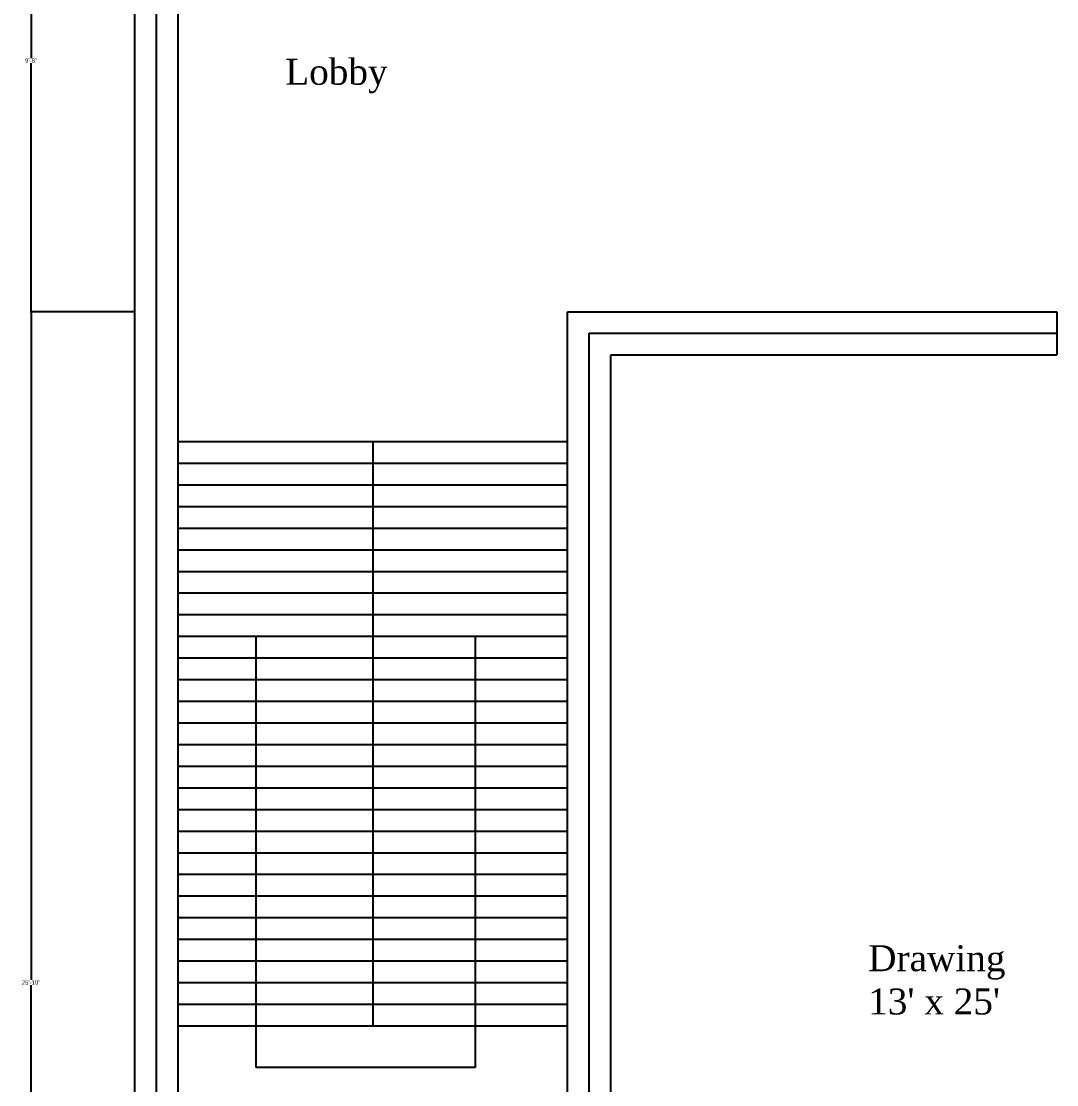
# Model space of a CAD drawing. Header units: inches. Extents: x -23324 to -22327, y 9655 to 10453.
# Drawn here: x -22878.4 to -22639.1, y 9808.1 to 10053.8 of the extents above; entities that cross this region are included whole.
import ezdxf

# ---------------------------------------------------------------- set-up
doc = ezdxf.new("R2010")
doc.units = ezdxf.units.IN
doc.header["$MEASUREMENT"] = 0
doc.dimstyles.get("Standard").update_dxf_attribs({"dimtxt": 1, "dimasz": 0.18, "dimexe": 0.18, "dimexo": 0.0625, "dimgap": 0.09, "dimtad": 0, "dimtih": 1, "dimtoh": 1, "dimdec": 0, "dimzin": 2, "dimdsep": 46, "dimlunit": 4, "dimtxsty": 'Standard', "dimcen": 0.09, "dimclrt": 5, "dimadec": 0, "dimazin": 0, "dimtfac": 1, "dimtdec": 0, "dimtofl": 0, "dimtmove": 0, "dimatfit": 3, "dimfxl": 1, "dimtolj": 1, "dimtzin": 0, "dimarcsym": 0})

# ---------------------------------------------------------------- blocks, each defined once
blk = doc.blocks.new('*D15')
at = {"color": 0, "lineweight": -2}
for p, q in [((-22852.21, 10102.72), (-22876.27, 10102.72)), ((-22876.09, 10102.54), (-22876.09, 10045.31)), ((-22876.09, 9986.9), (-22876.09, 10044.13)), ((-22852.21, 9986.72), (-22876.27, 9986.72))]:
    blk.add_line(p, q, dxfattribs=at)
at = {"color": 0}
for points in [[(-22876.12, 10102.54), (-22876.06, 10102.54), (-22876.09, 10102.72)], [(-22876.12, 9986.9), (-22876.06, 9986.9), (-22876.09, 9986.72)]]:
    blk.add_solid(points, dxfattribs=at)
at = {"layer": 'Defpoints', "color": 0}
for p in [(-22852.14, 10102.72), (-22876.09, 9986.72), (-22852.14, 9986.72)]:
    blk.add_point(p, dxfattribs=at)
at = {"color": 5, "insert": (-22876.09, 10044.72), "char_height": 1, "attachment_point": 5}
blk.add_mtext('\\A1;9\'-8"', dxfattribs=at)
blk = doc.blocks.new('*D16')
at = {"color": 0, "lineweight": -2}
for p, q in [((-22852.21, 9986.72), (-22876.27, 9986.72)), ((-22876.09, 9986.54), (-22876.09, 9832.31)), ((-22876.09, 9676.9), (-22876.09, 9831.13)), ((-22852.21, 9676.72), (-22876.27, 9676.72))]:
    blk.add_line(p, q, dxfattribs=at)
at = {"color": 0}
for points in [[(-22876.12, 9986.54), (-22876.06, 9986.54), (-22876.09, 9986.72)], [(-22876.12, 9676.9), (-22876.06, 9676.9), (-22876.09, 9676.72)]]:
    blk.add_solid(points, dxfattribs=at)
at = {"layer": 'Defpoints', "color": 0}
for p in [(-22852.14, 9986.72), (-22876.09, 9676.72), (-22852.14, 9676.72)]:
    blk.add_point(p, dxfattribs=at)
at = {"color": 5, "insert": (-22876.09, 9831.72), "char_height": 1, "attachment_point": 5}
blk.add_mtext('\\A1;25\'-10"', dxfattribs=at)

msp = doc.modelspace()

# ---------------------------------------------------------------- linework, layer by layer
for p, q in [((-22852.14, 9986.72), (-22852.14, 10102.72)), ((-22842.14, 9986.72), (-22842.14, 10102.72)), ((-22852.14, 9676.72), (-22852.14, 9986.72)), ((-22852.14, 9676.72), (-22852.14, 9986.72)), ((-22842.14, 9686.72), (-22842.14, 9986.72)), ((-22752.14, 9686.72), (-22752.14, 9986.72)), ((-22752.14, 9986.72), (-22639.14, 9986.72)), ((-22639.14, 9986.72), (-22639.14, 9976.72)), ((-22742.14, 9686.72), (-22742.14, 9976.72)), ((-22742.14, 9976.72), (-22639.14, 9976.72)), ((-22842.14, 9956.72), (-22752.14, 9956.72)), ((-22797.14, 9956.72), (-22797.14, 9821.72)), ((-22842.14, 9951.72), (-22752.14, 9951.72)), ((-22842.14, 9946.72), (-22752.14, 9946.72)), ((-22842.14, 9941.72), (-22752.14, 9941.72)), ((-22842.14, 9936.72), (-22752.14, 9936.72)), ((-22842.14, 9931.72), (-22752.14, 9931.72)), ((-22842.14, 9926.72), (-22752.14, 9926.72)), ((-22842.14, 9921.72), (-22752.14, 9921.72)), ((-22842.14, 9916.72), (-22752.14, 9916.72)), ((-22842.14, 9911.72), (-22752.14, 9911.72)), ((-22824.12, 9812.07), (-22824.12, 9911.72)), ((-22773.48, 9911.72), (-22773.48, 9812.07)), ((-22842.14, 9906.72), (-22752.14, 9906.72)), ((-22842.14, 9901.72), (-22752.14, 9901.72)), ((-22842.14, 9896.72), (-22752.14, 9896.72)), ((-22842.14, 9891.72), (-22752.14, 9891.72)), ((-22842.14, 9891.72), (-22752.14, 9891.72)), ((-22842.14, 9886.72), (-22752.14, 9886.72)), ((-22842.14, 9881.72), (-22752.14, 9881.72)), ((-22842.14, 9876.72), (-22752.14, 9876.72)), ((-22842.14, 9871.72), (-22752.14, 9871.72)), ((-22842.14, 9866.72), (-22752.14, 9866.72)), ((-22842.14, 9861.72), (-22752.14, 9861.72)), ((-22842.14, 9856.72), (-22752.14, 9856.72)), ((-22842.14, 9851.72), (-22752.14, 9851.72)), ((-22842.14, 9846.72), (-22752.14, 9846.72)), ((-22842.14, 9841.72), (-22752.14, 9841.72)), ((-22842.14, 9836.72), (-22752.14, 9836.72)), ((-22842.14, 9831.72), (-22752.14, 9831.72)), ((-22842.14, 9826.72), (-22752.14, 9826.72)), ((-22842.14, 9821.72), (-22752.14, 9821.72)), ((-22773.48, 9812.07), (-22824.12, 9812.07))]:
    msp.add_line(p, q)
at = {"color": 1}
for p, q in [((-22847.14, 9986.72), (-22847.14, 10102.72)), ((-22847.14, 9681.72), (-22847.14, 9986.72)), ((-22747.14, 9681.72), (-22747.14, 9981.72)), ((-22747.14, 9981.72), (-22639.14, 9981.72))]:
    msp.add_line(p, q, dxfattribs=at)

# ---------------------------------------------------------------- texts
at = {"char_height": 6, "attachment_point": 1}
for s, insert in [('{\\fTimes New Roman|b0|i0|c0|p18;Lobby}', (-22817.38, 10045.15)), ("{\\fTimes New Roman|b0|i0|c0|p18;Drawing \\P13' x 25'}", (-22682.7, 9840.34))]:
    msp.add_mtext(s, dxfattribs=dict(at, insert=insert))

# ---------------------------------------------------------------- dimensions: what is measured, and where the dimension line sits
for base, p1, p2, picture, middle in [((-22876.09, 9986.72), (-22852.14, 10102.72), (-22852.14, 9986.72), '*D15', (-22876.09, 10044.72)), ((-22876.09, 9676.72), (-22852.14, 9986.72), (-22852.14, 9676.72), '*D16', (-22876.09, 9831.72))]:
    dim = msp.add_linear_dim(base=base, p1=p1, p2=p2, angle=90, dimstyle='Standard')
    dim.commit()
    dim.dimension.update_dxf_attribs({"geometry": picture, "text_midpoint": middle})

doc.saveas('drawing.dxf')
